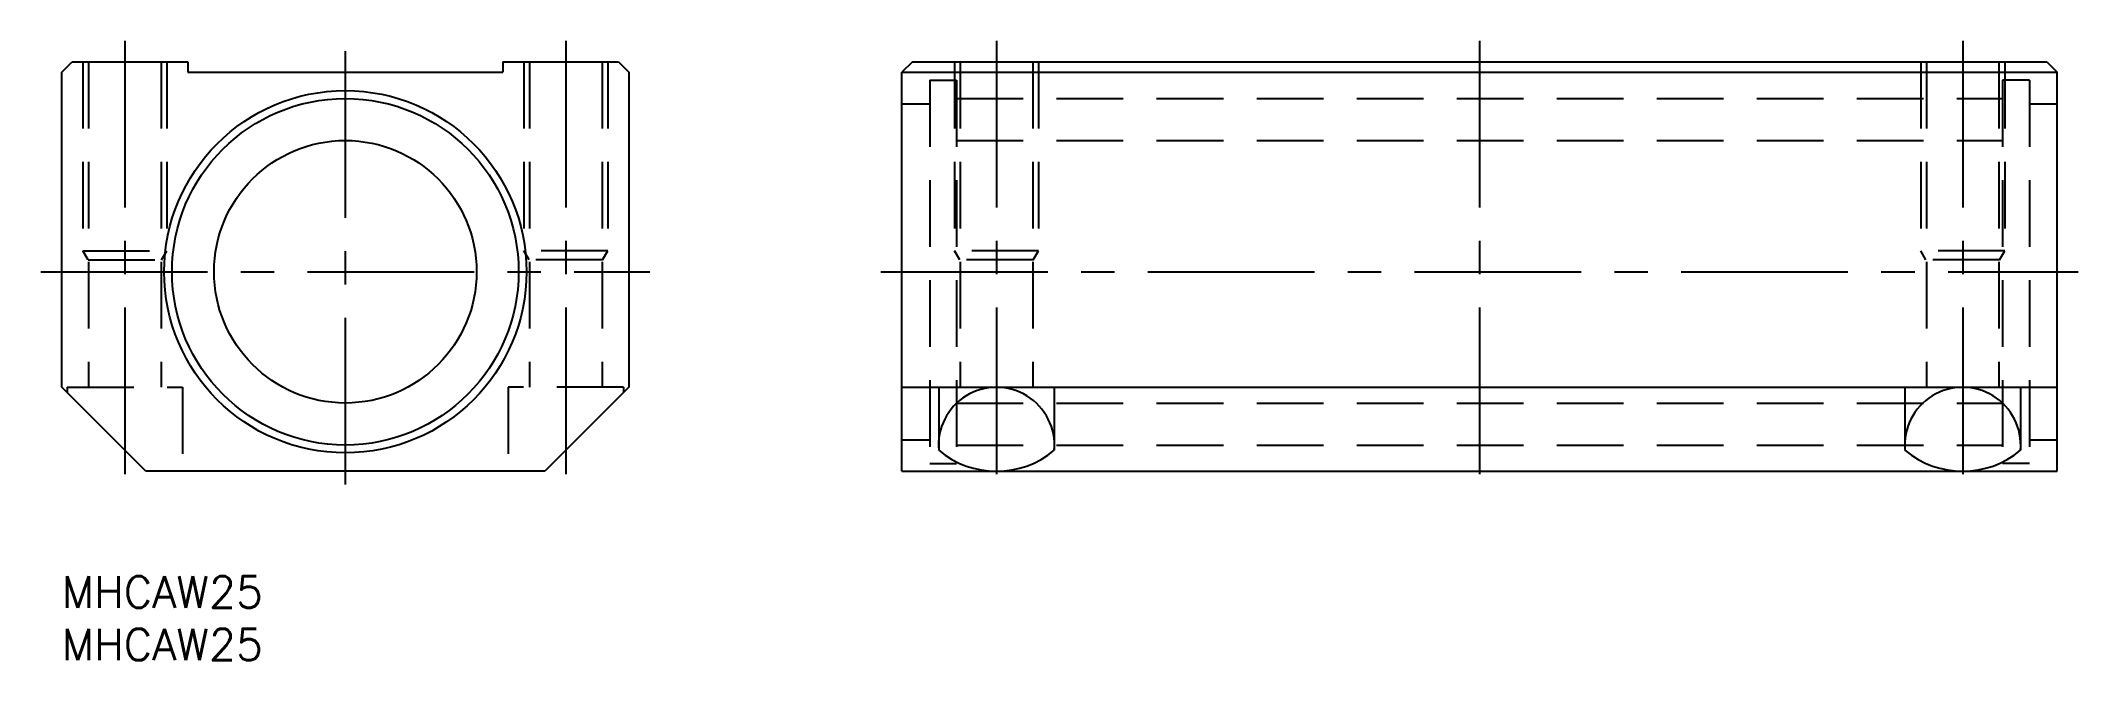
# Model space of a CAD drawing. Extents: x -2 to 192, y -8 to 51.
import ezdxf

# ---------------------------------------------------------------- set-up
doc = ezdxf.new("R2010")
doc.units = 0
doc.header["$LTSCALE"] = 0.5
doc.linetypes.add('CENTER', pattern=[50.8, 31.75, -6.35, 6.35, -6.35])
doc.linetypes.add('DASHED', pattern=[19.05, 12.7, -6.35])
for name, color, linetype in [('MSM_CENTER', 1, 'CENTER'), ('MSM_CONTINUOUS', 7, 'CONTINUOUS'), ('MSM_DASHED', 4, 'DASHED'), ('MSM_PART_NUMBER', 7, 'CONTINUOUS')]:
    doc.layers.add(name, color=color, linetype=linetype)
doc.styles.get("Standard").update_dxf_attribs({"font": 'txt.shx', "height": 3, "bigfont": 'bigfont.shx'})

msp = doc.modelspace()

# ---------------------------------------------------------------- linework, layer by layer
at = {"layer": 'MSM_CENTER'}
for p, q in [((6, 51), (6, 8)), ((48, 51), (48, 8)), ((89, 51), (89, 8)), ((135, 51), (135, 8)), ((181, 51), (181, 8)), ((27, 50), (27, 8)), ((-2, 29), (56, 29)), ((78, 29), (192, 29))]:
    msp.add_line(p, q, dxfattribs=at)
at = {"layer": 'MSM_CONTINUOUS'}
for p, q in [((0, 48), (1, 49)), ((1, 49), (12, 49)), ((12, 49), (12, 48)), ((42, 49), (42, 48)), ((42, 49), (53, 49)), ((53, 49), (54, 48)), ((81, 49), (80, 48)), ((81, 49), (189, 49)), ((189, 49), (190, 48)), ((0, 18), (0, 48)), ((12, 48), (42, 48)), ((54, 48), (54, 18)), ((80, 10), (80, 48)), ((80, 48), (190, 48)), ((190, 10), (190, 48)), ((8, 10), (0, 18)), ((54, 18), (46, 10)), ((80, 18), (190, 18)), ((46, 10), (8, 10)), ((80, 10), (190, 10))]:
    msp.add_line(p, q, dxfattribs=at)
for radius in [17.25, 16.5, 12.5]:
    msp.add_circle((27, 29), radius, dxfattribs=at)
for centre, radius, start, end in [((89, 12.48), 5.52, 355.0209, 184.9791), ((181, 12.48), 5.52, 355.0209, 184.9791), ((89, 18.56), 8.56, 230.0338, 309.9662), ((181, 18.56), 8.56, 230.0338, 309.9662)]:
    msp.add_arc(centre, radius, start, end, dxfattribs=at)
at = {"layer": 'MSM_DASHED'}
for p, q in [((2, 49), (2, 31)), ((2.55, 49), (2.55, 18)), ((9.45, 49), (9.45, 18)), ((10, 49), (10, 31)), ((44, 49), (44, 31)), ((44.55, 49), (44.55, 18)), ((51.45, 49), (51.45, 18)), ((52, 49), (52, 31)), ((85, 49), (85, 31)), ((85.55, 49), (85.55, 18)), ((92.45, 49), (92.45, 18)), ((93, 49), (93, 31)), ((177, 49), (177, 31)), ((177.55, 49), (177.55, 18)), ((184.45, 49), (184.45, 18)), ((185, 49), (185, 31)), ((82.65, 47.25), (82.65, 10.75)), ((82.65, 47.25), (85.2, 47.25)), ((85.2, 47.25), (85.2, 10.75)), ((187.35, 47.25), (184.8, 47.25)), ((184.8, 47.25), (184.8, 10.75)), ((187.35, 47.25), (187.35, 10.75)), ((80, 45), (82.65, 45)), ((85.2, 45.5), (184.8, 45.5)), ((187.35, 45), (190, 45)), ((85.2, 41.5), (184.8, 41.5)), ((2, 31), (10, 31)), ((2.5, 30.13), (2, 31)), ((2.5, 30.13), (9.5, 30.13)), ((9.5, 30.13), (10, 31)), ((52, 31), (44, 31)), ((44.5, 30.13), (44, 31)), ((51.5, 30.13), (44.5, 30.13)), ((51.5, 30.13), (52, 31)), ((93, 31), (85, 31)), ((85.5, 30.13), (85, 31)), ((92.5, 30.13), (85.5, 30.13)), ((92.5, 30.13), (93, 31)), ((185, 31), (177, 31)), ((177.5, 30.13), (177, 31)), ((184.5, 30.13), (177.5, 30.13)), ((184.5, 30.13), (185, 31)), ((0.5, 18), (11.5, 18)), ((0.5, 18), (0.5, 17.5)), ((11.5, 18), (11.5, 10)), ((53.5, 18), (42.5, 18)), ((42.5, 18), (42.5, 10)), ((53.5, 18), (53.5, 17.5)), ((83.5, 18), (83.5, 12)), ((94.5, 18), (94.5, 12)), ((175.5, 18), (175.5, 12)), ((186.5, 18), (186.5, 12)), ((85.2, 16.5), (184.8, 16.5)), ((80, 13), (82.65, 13)), ((85.2, 12.5), (184.8, 12.5)), ((187.35, 13), (190, 13)), ((82.65, 10.75), (85.2, 10.75)), ((187.35, 10.75), (184.8, 10.75))]:
    msp.add_line(p, q, dxfattribs=at)

# ---------------------------------------------------------------- texts
at = {"layer": 'MSM_PART_NUMBER'}
for p in [(0, -3), (0, -8)]:
    msp.add_text('MHCAW25', height=3, dxfattribs=at).set_placement(p)

doc.saveas('drawing.dxf')
